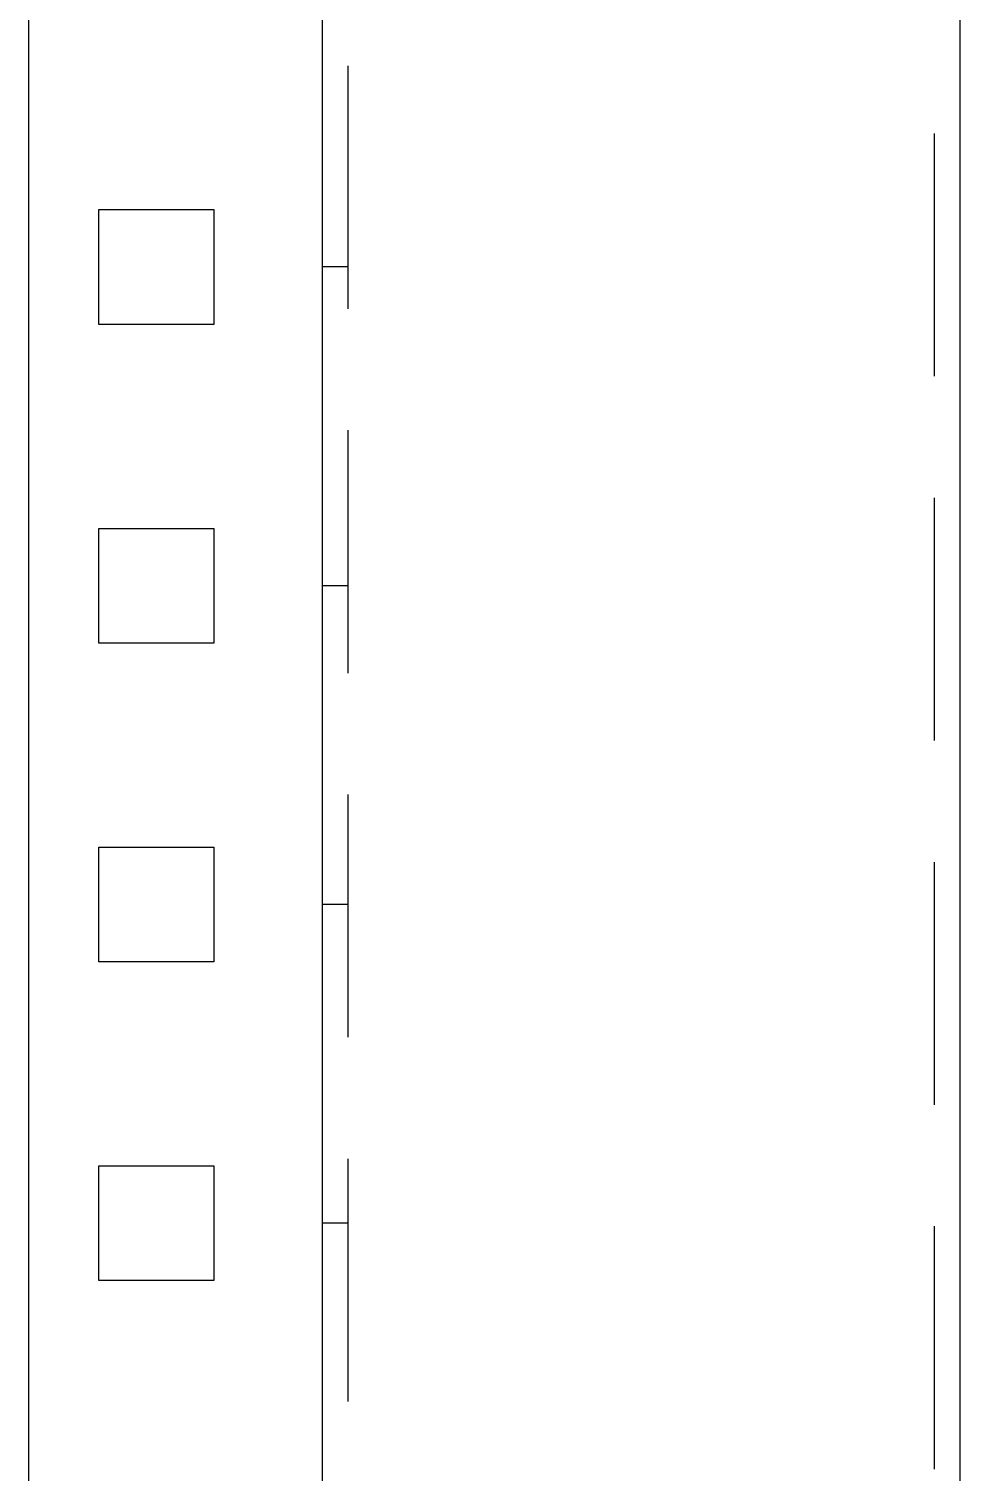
# Model space of a CAD drawing. Header units: millimetres. Extents: x 44190 to 77260, y -67199 to -50358.
# Drawn here: x 58449.4 to 58522.4, y -56414.8 to -56301.6 of the extents above; entities that cross this region are included whole.
import ezdxf

# ---------------------------------------------------------------- set-up
doc = ezdxf.new("R2010")
doc.units = ezdxf.units.MM
doc.header["$LTSCALE"] = 3
doc.linetypes.add('HIDDEN', pattern=[9.525, 6.35, -3.175])
doc.layers.add('@.DM. NÉT CHÍNH', color=7, linetype='Continuous')
doc.layers.add('@.VISIBLE', color=7, linetype='Continuous')

msp = doc.modelspace()

# ---------------------------------------------------------------- linework, layer by layer
at = {"layer": '@.DM. NÉT CHÍNH', "color": 1}
for p, q in [((58474.41, -56320.24), (58472.41, -56320.24)), ((58474.41, -56345.24), (58472.41, -56345.24)), ((58474.41, -56370.24), (58472.41, -56370.24)), ((58474.41, -56395.24), (58472.41, -56395.24))]:
    msp.add_line(p, q, dxfattribs=at)
at = {"layer": '@.DM. NÉT CHÍNH'}
msp.add_lwpolyline([(58472.41, -55645.24), (58472.41, -57445.24), (58522.41, -57445.24), (58522.41, -55645.24)], close=True, dxfattribs=at)
at = {"layer": '@.DM. NÉT CHÍNH', "linetype": 'HIDDEN'}
msp.add_lwpolyline([(58474.41, -55647.24), (58474.41, -57443.24), (58520.41, -57443.24), (58520.41, -55647.24)], close=True, dxfattribs=at)
at = {"layer": '@.VISIBLE', "color": 151}
msp.add_line((58449.41, -57345.24), (58449.41, -55745.24), dxfattribs=at)
for points in [[(58454.91, -56315.74), (58463.91, -56315.74), (58463.91, -56324.74), (58454.91, -56324.74)], [(58454.91, -56340.74), (58463.91, -56340.74), (58463.91, -56349.74), (58454.91, -56349.74)], [(58454.91, -56365.74), (58463.91, -56365.74), (58463.91, -56374.74), (58454.91, -56374.74)], [(58454.91, -56390.74), (58463.91, -56390.74), (58463.91, -56399.74), (58454.91, -56399.74)]]:
    msp.add_lwpolyline(points, close=True, dxfattribs=at)

doc.saveas('drawing.dxf')
